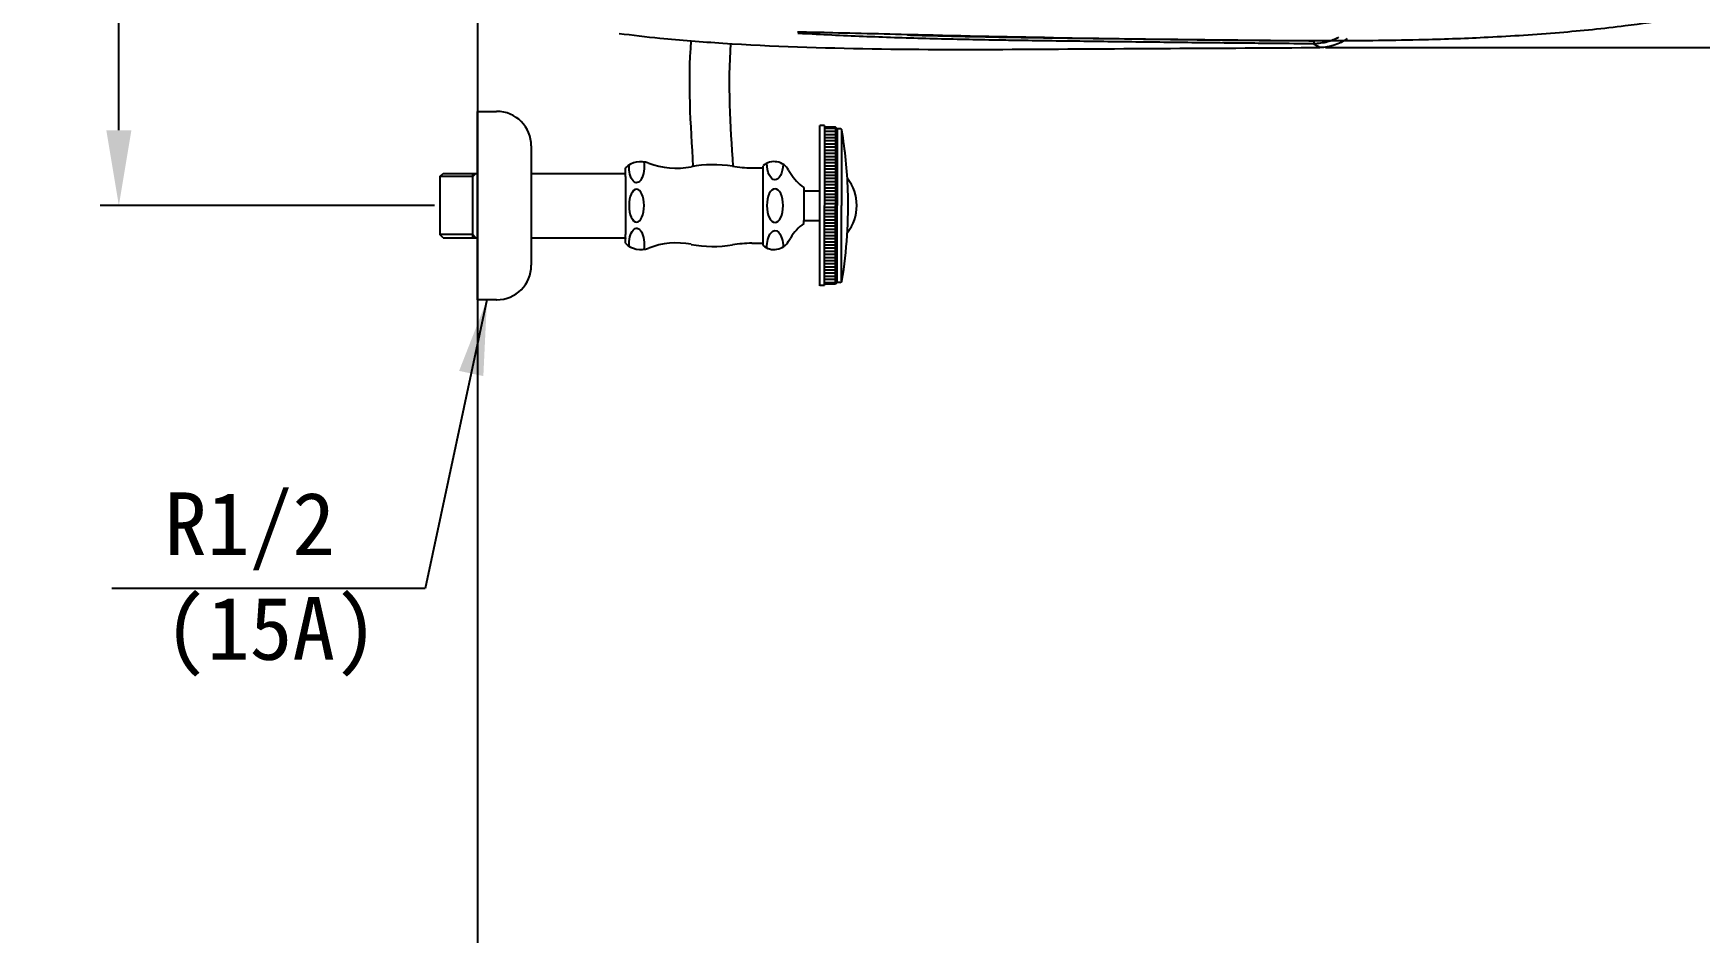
# Model space of a CAD drawing. Extents: x -2137 to 3740, y 68 to 2359.
# Drawn here: x 1164 to 1695, y 1213 to 1500 of the extents above; entities that cross this region are included whole.
import ezdxf

# ---------------------------------------------------------------- set-up
doc = ezdxf.new("R2010")
doc.units = 0
doc.header["$LTSCALE"] = 20
doc.header["$MEASUREMENT"] = 0
doc.layers.get('0').update_dxf_attribs({"linetype": 'CONTINUOUS'})
doc.layers.get('DEFPOINTS').update_dxf_attribs({"linetype": 'CONTINUOUS'})
for name, color, linetype in [('1', 7, 'CONTINUOUS'), ('2', 2, 'CONTINUOUS'), ('4', 4, 'CONTINUOUS'), ('6', 6, 'CONTINUOUS')]:
    doc.layers.add(name, color=color, linetype=linetype)
doc.styles.add('ROMANS', font='romans', dxfattribs={"height": 10.144927})
doc.dimstyles.get("Standard").update_dxf_attribs({"dimtxt": 2.7, "dimasz": 2.5, "dimexe": 1.5, "dimexo": 1.5, "dimgap": 1.5, "dimtad": 1, "dimdec": 0, "dimlfac": 10, "dimzin": 0, "dimdsep": 46, "dimtxsty": 'Standard', "dimcen": 0, "dimclrt": 2, "dimadec": 0, "dimazin": 0, "dimtfac": 1, "dimtdec": 0, "dimtmove": 0, "dimatfit": 3, "dimfxl": 0, "dimtolj": 1, "dimtzin": 0, "dimarcsym": 0})

# ---------------------------------------------------------------- blocks, each defined once
blk = doc.blocks.new('*D31')
at = {"color": 3, "lineweight": -2}
for p, q in [((1289.12, 1694.9), (1184.86, 1694.9)), ((1190.86, 1670.9), (1190.86, 1593.9)), ((1190.86, 1468.9), (1190.86, 1545.9)), ((1291.5, 1444.9), (1184.86, 1444.9))]:
    blk.add_line(p, q, dxfattribs=at)
at = {"color": 3}
for points in [[(1186.86, 1670.9), (1194.86, 1670.9), (1190.86, 1694.9)], [(1186.86, 1468.9), (1194.86, 1468.9), (1190.86, 1444.9)]]:
    blk.add_solid(points, dxfattribs=at)
at = {"layer": 'DEFPOINTS', "color": 0}
for p in [(1290.92, 1694.9), (1190.86, 1444.9), (1293.3, 1444.9)]:
    blk.add_point(p, dxfattribs=at)
at = {"color": 2, "insert": (1190.86, 1569.9), "char_height": 24, "attachment_point": 5}
blk.add_mtext('\\A1;250', dxfattribs=at)
blk = doc.blocks.new('A$Cca7b564f')
at = {"layer": '1', "color": 7, "linetype": 'Continuous'}
blk.add_ellipse((255.98, 2.77), major_axis=(0.009, 1), ratio=0.268831, start_param=3.195956, end_param=4.71479, dxfattribs=at)
at = {"layer": '1', "color": 7, "linetype": 'Continuous', "extrusion": (0, 0, -1)}
blk.add_ellipse((257.81, 15.62), major_axis=(12.97, -7.69), ratio=0.994865, start_param=0.402677, end_param=1.027318, dxfattribs=at)
at = {"layer": '1', "color": 7, "linetype": 'Continuous'}
for points, knots in [([(91.56, 394.95), (91.98, 394.96), (93.34, 395), (96.14, 395.06), (100.47, 395.17), (106.33, 395.31), (113.71, 395.49), (122.61, 395.71), (133.05, 395.96), (145.04, 396.23), (158.6, 396.52), (173.76, 396.82), (190.52, 397.12), (208.95, 397.4), (229.06, 397.65), (250.95, 397.82), (274.7, 397.79), (300.4, 397.29), (327.99, 395.89), (357.19, 393.11), (387.85, 388.14), (419.61, 380.29), (452.27, 369.6), (485.51, 355.68), (518.58, 337.51), (550.11, 313.75), (577.38, 282.69), (596, 243.67), (600.39, 209.77), (599.21, 183.75), (596.19, 164.12), (588.25, 139.72), (572.76, 112.33), (547.83, 84.7), (513.32, 59.28), (471.36, 37.94), (427.88, 22.32), (388.83, 12.45), (358.53, 7.64), (337.57, 5.51), (323.01, 4.43), (308.63, 3.61), (288.26, 2.88), (259.11, 2.6), (221.62, 2.89), (178.21, 3.55), (137.75, 4.4), (108.72, 5.13), (95.29, 5.45), (91.56, 5.54)], [0, 0, 0, 0, 0.001119, 0.003576, 0.007371, 0.012506, 0.018979, 0.02679, 0.035938, 0.046425, 0.05825, 0.071413, 0.085913, 0.10175, 0.118924, 0.137435, 0.15728, 0.17846, 0.200993, 0.22488, 0.250117, 0.276698, 0.304621, 0.333888, 0.364502, 0.396462, 0.42976, 0.464381, 0.500343, 0.511789, 0.527896, 0.548652, 0.574047, 0.604076, 0.638738, 0.678033, 0.718519, 0.751229, 0.77616, 0.79331, 0.802684, 0.811893, 0.828579, 0.852743, 0.884394, 0.923538, 0.964679, 0.990168, 1, 1, 1, 1]), ([(34.63, 5.12), (38.86, 4.55), (43.23, 4.05), (54.22, 2.97), (60.94, 2.44), (67.76, 2)], [0, 0, 0, 0, 0.404671, 0.404671, 1, 1, 1, 1]), ([(67.76, 2), (99.44, -0.01), (131.14, -0.13), (194.56, 0.24), (226.26, 0.42), (257.97, 0.6)], [0, 0, 0, 0, 0.5, 0.5, 1, 1, 1, 1]), ([(255.98, 1.78), (251.82, 1.81), (244.9, 1.87), (231.07, 2), (214.6, 2.17), (194.17, 2.41), (177.26, 2.63), (164.91, 2.8), (158.19, 2.9), (148.13, 3.06), (133.63, 3.36), (116.97, 3.9), (103.67, 4.46), (97.02, 4.81), (93.7, 4.99)], [0, 0, 0, 0, 0.075162, 0.125007, 0.250012, 0.375016, 0.5, 0.562498, 0.604167, 0.625001, 0.750005, 0.874996, 0.937543, 1, 1, 1, 1]), ([(126.57, 4.61), (129.05, 4.53), (137.33, 4.29), (153.19, 3.98), (175.37, 3.65), (200.95, 3.34), (228.26, 3.05), (246.92, 2.86), (256.24, 2.77)], [0, 0, 0, 0, 0.058404, 0.19501, 0.372276, 0.576794, 0.788406, 1, 1, 1, 1]), ([(263.9, 3.87), (262.8, 3.22), (260.24, 2.09), (257.48, 1.89), (255.98, 1.78)], [0, 0, 0, 0, 0.458898, 1, 1, 1, 1])]:
    blk.add_open_spline(points, degree=3, knots=knots, dxfattribs=at)
for points in [[(93.7, 4.99), (93, 5.02), (92.29, 5.06), (91.57, 5.1)], [(257.97, 0.6), (257.31, 0.99), (256.64, 1.38), (255.98, 1.78)]]:
    blk.add_open_spline(points, degree=3, dxfattribs=at)
blk = doc.blocks.new('*D26')
at = {"color": 3, "lineweight": -2}
for p, q in [((1575.41, 1894.55), (2023.74, 1894.55)), ((2017.74, 1870.55), (2017.74, 1718.9)), ((2017.74, 1519.25), (2017.74, 1670.9)), ((1575.41, 1495.25), (2023.74, 1495.25))]:
    blk.add_line(p, q, dxfattribs=at)
at = {"color": 3}
for points in [[(2013.74, 1870.55), (2021.74, 1870.55), (2017.74, 1894.55)], [(2013.74, 1519.25), (2021.74, 1519.25), (2017.74, 1495.25)]]:
    blk.add_solid(points, dxfattribs=at)
at = {"layer": 'DEFPOINTS', "color": 0}
for p in [(1573.61, 1894.55), (2017.74, 1894.55), (1573.61, 1495.25)]:
    blk.add_point(p, dxfattribs=at)
at = {"color": 2, "insert": (2017.74, 1694.9), "char_height": 24, "attachment_point": 5}
blk.add_mtext('\\A1;400', dxfattribs=at)

msp = doc.modelspace()

# ---------------------------------------------------------------- linework, layer by layer
at = {"layer": '4'}
for p, q in [((1305.18, 1474.9), (1311.18, 1474.9)), ((1305.18, 1414.9), (1305.18, 1474.9)), ((1415.8, 1470.4), (1414.3, 1470.4)), ((1414.3, 1469.4), (1414.3, 1470.4)), ((1414.3, 1444.9), (1414.3, 1469.4)), ((1415.8, 1470.2), (1415.8, 1470.4)), ((1415.8, 1470.2), (1415.8, 1444.9)), ((1419.3, 1469.49), (1415.8, 1469.49)), ((1419.3, 1468.49), (1415.8, 1468.49)), ((1419.3, 1467.49), (1415.8, 1467.49)), ((1419.3, 1466.49), (1415.8, 1466.49)), ((1419.3, 1469.9), (1416.1, 1469.9)), ((1419.8, 1469.4), (1419.3, 1469.9)), ((1419.3, 1469.9), (1419.3, 1444.9)), ((1420.63, 1469.4), (1419.8, 1469.4)), ((1419.8, 1469.4), (1419.8, 1444.9)), ((1421.22, 1468.9), (1421.22, 1444.9)), ((1322.3, 1463.9), (1322.3, 1425.9)), ((1419.3, 1465.49), (1415.8, 1465.49)), ((1419.3, 1464.49), (1415.8, 1464.49)), ((1419.3, 1463.49), (1415.8, 1463.49)), ((1419.3, 1462.49), (1415.8, 1462.49)), ((1419.3, 1461.49), (1415.8, 1461.49)), ((1419.3, 1460.49), (1415.8, 1460.49)), ((1293.18, 1454.15), (1294.18, 1455.15)), ((1294.18, 1455.15), (1305.18, 1455.15)), ((1303.68, 1434.65), (1303.68, 1455.15)), ((1303.68, 1454.15), (1304.68, 1455.15)), ((1322.3, 1455.15), (1352.3, 1455.15)), ((1352.3, 1454.15), (1352.3, 1456.9)), ((1392.59, 1456.93), (1396.22, 1456.93)), ((1395.3, 1456.9), (1396.22, 1456.9)), ((1396.22, 1456.9), (1396.22, 1457.62)), ((1396.22, 1432.9), (1396.22, 1456.9)), ((1404.33, 1456.22), (1404.88, 1455.27)), ((1419.3, 1459.49), (1415.8, 1459.49)), ((1419.3, 1458.49), (1415.8, 1458.49)), ((1419.3, 1457.49), (1415.8, 1457.49)), ((1419.3, 1456.49), (1415.8, 1456.49)), ((1419.3, 1455.49), (1415.8, 1455.49)), ((1303.68, 1454.15), (1293.18, 1454.15)), ((1293.3, 1435.65), (1293.3, 1454.15)), ((1305.18, 1454.54), (1305.18, 1435.27)), ((1352.3, 1454.15), (1352.3, 1435.65)), ((1409.22, 1450.64), (1409.22, 1449.65)), ((1419.3, 1454.49), (1415.8, 1454.49)), ((1419.3, 1453.49), (1415.8, 1453.49)), ((1419.3, 1452.49), (1415.8, 1452.49)), ((1419.3, 1451.49), (1415.8, 1451.49)), ((1419.3, 1450.49), (1415.8, 1450.49)), ((1409.22, 1449.65), (1409.22, 1440.15)), ((1409.22, 1449.65), (1414.3, 1449.65)), ((1414.3, 1419.4), (1414.3, 1444.9)), ((1419.3, 1449.49), (1415.8, 1449.49)), ((1419.3, 1448.49), (1415.8, 1448.49)), ((1419.3, 1447.49), (1415.8, 1447.49)), ((1419.3, 1446.49), (1415.8, 1446.49)), ((1419.3, 1445.49), (1415.8, 1445.49)), ((1415.8, 1419.6), (1415.8, 1444.9)), ((1419.3, 1419.9), (1419.3, 1444.9)), ((1419.8, 1420.4), (1419.8, 1444.9)), ((1421.22, 1420.9), (1421.22, 1444.9)), ((1409.22, 1440.15), (1414.3, 1440.15)), ((1409.22, 1439.17), (1409.22, 1440.15)), ((1419.3, 1444.31), (1415.8, 1444.31)), ((1419.3, 1443.31), (1415.8, 1443.31)), ((1419.3, 1442.31), (1415.8, 1442.31)), ((1419.3, 1441.31), (1415.8, 1441.31)), ((1419.3, 1440.31), (1415.8, 1440.31)), ((1419.3, 1439.31), (1415.8, 1439.31)), ((1294.18, 1434.65), (1293.18, 1435.65)), ((1303.68, 1435.65), (1293.18, 1435.65)), ((1294.18, 1434.65), (1305.18, 1434.65)), ((1304.68, 1434.65), (1303.68, 1435.65)), ((1322.3, 1434.65), (1352.3, 1434.65)), ((1352.3, 1432.9), (1352.3, 1435.65)), ((1352.3, 1434.65), (1352.3, 1434.47)), ((1352.3, 1432.9), (1352.3, 1434.47)), ((1404.33, 1433.58), (1404.88, 1434.54)), ((1419.3, 1438.31), (1415.8, 1438.31)), ((1419.3, 1437.31), (1415.8, 1437.31)), ((1419.3, 1436.31), (1415.8, 1436.31)), ((1419.3, 1435.31), (1415.8, 1435.31)), ((1419.3, 1434.31), (1415.8, 1434.31)), ((1392.59, 1432.9), (1396.22, 1432.9)), ((1396.22, 1432.18), (1396.22, 1432.9)), ((1419.3, 1433.31), (1415.8, 1433.31)), ((1419.3, 1432.31), (1415.8, 1432.31)), ((1419.3, 1431.31), (1415.8, 1431.31)), ((1419.3, 1430.31), (1415.8, 1430.31)), ((1419.3, 1429.31), (1415.8, 1429.31)), ((1419.3, 1428.31), (1415.8, 1428.31)), ((1419.3, 1427.34), (1415.8, 1427.34)), ((1419.3, 1426.34), (1415.8, 1426.34)), ((1419.3, 1425.34), (1415.8, 1425.34)), ((1419.3, 1424.34), (1415.8, 1424.34)), ((1419.3, 1423.34), (1415.8, 1423.34)), ((1415.8, 1419.43), (1414.3, 1419.43)), ((1419.3, 1422.34), (1415.8, 1422.34)), ((1419.3, 1421.34), (1415.8, 1421.34)), ((1419.3, 1420.34), (1415.8, 1420.34)), ((1419.3, 1419.93), (1416.1, 1419.93)), ((1419.8, 1420.43), (1419.3, 1419.93)), ((1420.63, 1420.43), (1419.8, 1420.43)), ((1311.18, 1414.9), (1305.18, 1414.9))]:
    msp.add_line(p, q, dxfattribs=at)
for centre, radius, start, end in [((1311.18, 1463.9), 11, 89.3526, 90), ((1311.3, 1463.9), 11, 0, 90), ((1416.1, 1470.2), 0.3, 180, 270), ((1420.63, 1468.7), 0.7, 9.4934, 90), ((1278.3, 1444.9), 145, 1.9431, 9.4934), ((1357.21, 1451.91), 7, 69.0339, 134.5129), ((1368.6, 1481.66), 24.83, 249.0339, 280.7373), ((1380.3, 1419.93), 38, 80.6952, 100.7373), ((1392.59, 1494.93), 38, 260.6952, 270), ((1399.69, 1453.55), 5.36, 30, 130.4306), ((1417.01, 1462.27), 14, 210, 236.1902), ((1412.05, 1444.86), 14, 0.2473, 38.2141), ((1278.3, 1444.9), 145, 350.5066, 1.9431), ((1412.05, 1444.98), 14, 321.7859, 359.7527), ((1417.01, 1427.54), 14, 123.8098, 150), ((1357.21, 1437.9), 7, 225.5, 290.9661), ((1368.6, 1408.18), 24.83, 79.2627, 110.9661), ((1380.3, 1469.9), 38, 259.2627, 279.3048), ((1392.59, 1394.9), 38, 90, 99.3048), ((1399.69, 1436.26), 5.36, 229.5694, 330), ((1311.3, 1425.9), 11, 270, 0), ((1416.1, 1419.63), 0.3, 90, 180), ((1420.63, 1421.13), 0.7, 270, 350.5066), ((1311.18, 1425.9), 11, 270, 270.6474)]:
    msp.add_arc(centre, radius, start, end, dxfattribs=at)
at = {"layer": '4', "extrusion": (0, 0, -1)}
for centre, major_axis, ratio, start_param, end_param in [((1355.86, 1457.41), (0, -5.22), 0.46009, 4.433611, 7.934688), ((1399.98, 1458.5), (0, -5.4), 0.478204, 4.79078, 7.834251), ((1355.86, 1432.49), (0, -5.22), 0.46009, 1.472186, 5.009627), ((1399.98, 1431.58), (0, -5.4), 0.478204, 1.540108, 4.68362)]:
    msp.add_ellipse(centre, major_axis=major_axis, ratio=ratio, start_param=start_param, end_param=end_param, dxfattribs=at)
for centre, major_axis, ratio in [((1355.86, 1444.9), (0, -5.22), 0.46009), ((1399.98, 1444.9), (0, -5.4), 0.478204)]:
    msp.add_ellipse(centre, major_axis=major_axis, ratio=ratio, dxfattribs=at)
at = {"layer": '4'}
for points in [[(1373.95, 1457.4), (1373.1, 1470.83), (1372.24, 1484.26), (1373.29, 1497.38)], [(1386.65, 1457.4), (1385.82, 1470.53), (1384.98, 1483.66), (1385.93, 1496.51)]]:
    msp.add_open_spline(points, degree=3, dxfattribs=at)
at = {"layer": '6'}
msp.add_lwpolyline([(3740.36, 2219.94), (1305.18, 2219.94), (1305.18, 294.9), (3232.68, 294.9), (3232.68, 1156.08)], dxfattribs=at)

# ---------------------------------------------------------------- block references
msp.add_blockref('A$Cca7b564f', (1315.64, 1494.66))

# ---------------------------------------------------------------- texts
at = {"layer": '2', "insert": (1205.34, 1324.22), "char_height": 20, "width": 66.6667, "attachment_point": 4, "style": 'ROMANS'}
msp.add_mtext('{\\Ftxt|c129;R1/2\\P(15A)}', dxfattribs=at)

# ---------------------------------------------------------------- dimensions: what is measured, and where the dimension line sits
dim = msp.add_linear_dim(base=(2017.74, 1894.55), p1=(1573.61, 1495.25), p2=(1573.61, 1894.55), angle=90, text='400', dimstyle='Standard', override={"dimscale": 1.2, "dimtxt": 20, "dimasz": 20, "dimexe": 5, "dimgap": 10, "dimtih": 1, "dimtoh": 1, "dimlfac": 1, "dimzin": 12, "dimclrd": 3, "dimclre": 3, "dimazin": 2, "dimarcsym": 1})
dim.commit()
dim.dimension.update_dxf_attribs({"geometry": '*D26', "text_midpoint": (2017.74, 1694.9), "dimtype": 160})
dim = msp.add_linear_dim(base=(1190.86, 1444.9), p1=(1290.92, 1694.9), p2=(1293.3, 1444.9), angle=90, dimstyle='Standard', override={"dimscale": 1.2, "dimtxt": 20, "dimasz": 20, "dimexe": 5, "dimgap": 10, "dimtih": 1, "dimtoh": 1, "dimlfac": 1, "dimzin": 12, "dimclrd": 3, "dimclre": 3, "dimazin": 2, "dimarcsym": 1})
dim.commit()
dim.dimension.update_dxf_attribs({"geometry": '*D31', "text_midpoint": (1190.86, 1569.9)})

# ---------------------------------------------------------------- leaders
msp.add_leader([(1308.18, 1414.9), (1288.53, 1322.97), (1188.63, 1322.97)], dimstyle='Standard', override={"dimscale": 1.2, "dimtxt": 20, "dimasz": 20, "dimexe": 5, "dimgap": 10, "dimtad": 0, "dimtoh": 1, "dimlfac": 1, "dimzin": 12, "dimclrd": 3, "dimclre": 3, "dimazin": 2, "dimarcsym": 1})

doc.saveas('drawing.dxf')
